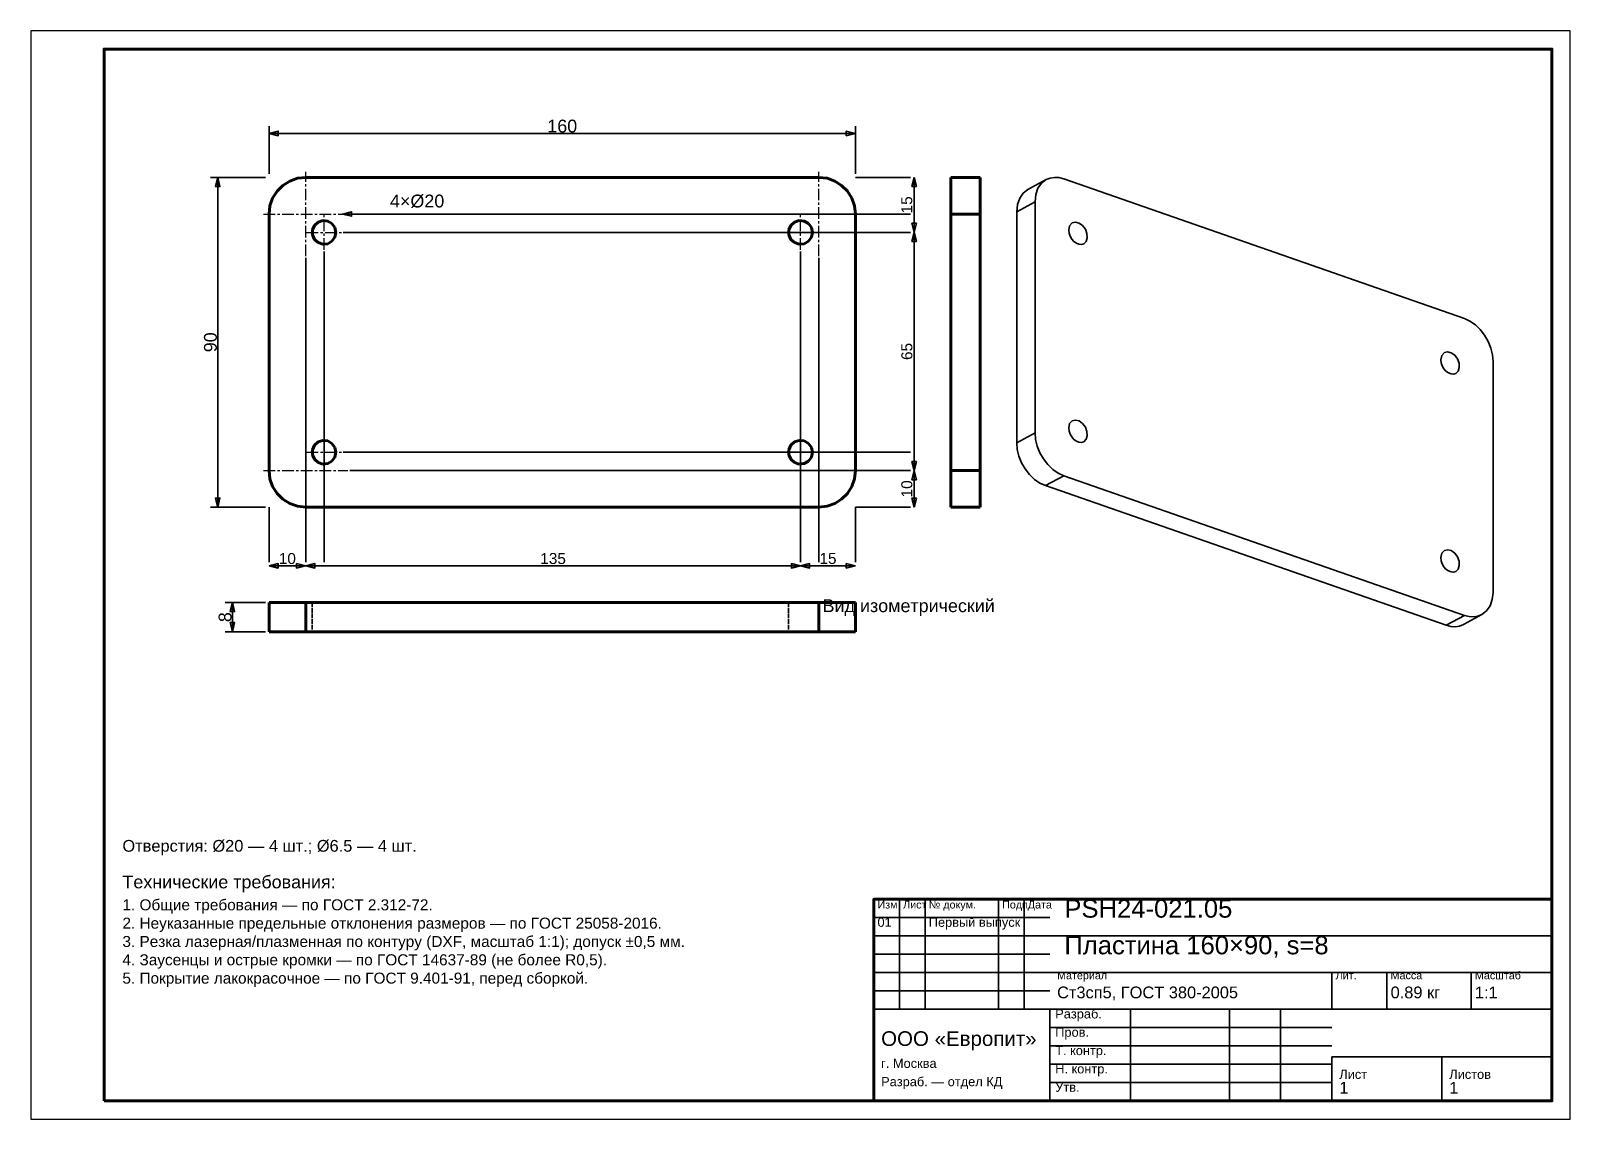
# Model space of a CAD drawing. Header units: millimetres. Extents: x 0 to 420, y 0 to 297.
import ezdxf
from ezdxf.enums import TextEntityAlignment as Align

# ---------------------------------------------------------------- set-up
doc = ezdxf.new("R2010")
doc.units = ezdxf.units.MM
doc.linetypes.add('CENTER', pattern=[5.08, 3.175, -0.635, 0.635, -0.635])
doc.linetypes.add('DASHED', pattern=[1.524, 1.27, -0.254])
doc.styles.add('GOST', font='Arial')

msp = doc.modelspace()

# ---------------------------------------------------------------- linework, layer by layer
at = {"color": 7, "lineweight": 35}
for p, q in [((65, 258), (65, 271)), ((65, 269), (225, 269)), ((225, 258), (225, 271)), ((64, 257), (49, 257)), ((51, 167), (51, 257)), ((225, 257), (240, 257)), ((240, 257), (239, 257)), ((241, 242), (241, 257)), ((85, 247), (97, 247)), ((87, 247), (240, 247)), ((97, 247), (102, 247)), ((227, 247), (240, 247)), ((85.25, 242), (240, 242)), ((215.25, 242), (240, 242)), ((240, 242), (239, 242)), ((240, 242), (239, 242)), ((241, 177), (241, 242)), ((80, 236.75), (80, 152)), ((210, 236.75), (210, 152)), ((75, 235), (75, 152)), ((215, 235), (215, 152)), ((85.25, 182), (240, 182)), ((215.25, 182), (240, 182)), ((80, 176.75), (80, 152)), ((87, 177), (240, 177)), ((210, 176.75), (210, 152)), ((227, 177), (240, 177)), ((240, 177), (239, 177)), ((240, 177), (239, 177)), ((241, 167), (241, 177)), ((64, 167), (49, 167)), ((65, 167), (65, 152)), ((75, 165), (75, 152)), ((215, 165), (215, 152)), ((225, 167), (225, 152)), ((225, 167), (240, 167)), ((240, 167), (239, 167)), ((65, 152), (65, 153)), ((75, 152), (75, 153)), ((75, 152), (75, 153)), ((210, 152), (210, 153)), ((210, 152), (210, 153)), ((225, 152), (225, 153)), ((65, 151), (75, 151)), ((75, 151), (210, 151)), ((210, 151), (225, 151)), ((64, 141), (53, 141)), ((55, 133), (55, 141)), ((64, 133), (53, 133)), ((237, 30), (237, 60)), ((244, 30), (244, 60)), ((264, 30), (264, 60)), ((271, 30), (271, 60)), ((230, 55), (278, 55)), ((230, 50), (278, 50)), ((278, 50), (415, 50)), ((230, 45), (278, 45)), ((230, 40), (278, 40)), ((278, 40), (415, 40)), ((355, 30), (355, 40)), ((370, 30), (370, 40)), ((393, 30), (393, 40)), ((230, 35), (278, 35)), ((230, 30), (278, 30)), ((278, 30), (415, 30)), ((300, 5), (300, 30)), ((327, 5), (327, 30)), ((341, 5), (341, 30)), ((278, 25), (355, 25)), ((278, 20), (355, 20)), ((355, 17), (415, 17)), ((278, 15), (355, 15)), ((278, 10), (355, 10))]:
    msp.add_line(p, q, dxfattribs=at)
at = {"color": 1, "lineweight": 70}
for p, q in [((72.77, 256.75), (70.66, 256.01)), ((75, 257), (72.77, 256.75)), ((215, 257), (75, 257)), ((217.23, 256.75), (215, 257)), ((219.34, 256.01), (217.23, 256.75)), ((251, 256.94), (251, 257)), ((251, 257), (259, 257)), ((251, 256.75), (251, 256.94)), ((251, 256.44), (251, 256.75)), ((251, 256.01), (251, 256.44)), ((259, 257), (259, 256.94)), ((259, 256.94), (259, 256.75)), ((259, 256.75), (259, 256.44)), ((259, 256.44), (259, 256.01)), ((67.18, 253.23), (65.99, 251.34)), ((68.77, 254.82), (67.18, 253.23)), ((70.66, 256.01), (68.77, 254.82)), ((221.23, 254.82), (219.34, 256.01)), ((222.82, 253.23), (221.23, 254.82)), ((224.01, 251.34), (222.82, 253.23)), ((251, 255.47), (251, 256.01)), ((251, 254.82), (251, 255.47)), ((251, 254.07), (251, 254.82)), ((251, 253.23), (251, 254.07)), ((251, 252.32), (251, 253.23)), ((251, 251.34), (251, 252.32)), ((259, 256.01), (259, 255.47)), ((259, 255.47), (259, 254.82)), ((259, 254.82), (259, 254.07)), ((259, 254.07), (259, 253.23)), ((259, 253.23), (259, 252.32)), ((259, 252.32), (259, 251.34)), ((65.25, 249.23), (65, 247)), ((65.99, 251.34), (65.25, 249.23)), ((224.75, 249.23), (224.01, 251.34)), ((225, 247), (224.75, 249.23)), ((251, 250.3), (251, 251.34)), ((251, 249.23), (251, 250.3)), ((251, 248.12), (251, 249.23)), ((251, 247), (251, 248.12)), ((259, 251.34), (259, 250.3)), ((259, 250.3), (259, 249.23)), ((259, 249.23), (259, 248.12)), ((259, 248.12), (259, 247)), ((65, 247), (65, 177)), ((77.37, 243.91), (76.82, 242.68)), ((78.38, 244.81), (77.37, 243.91)), ((79.66, 245.23), (78.38, 244.81)), ((81, 245.09), (79.66, 245.23)), ((82.17, 244.42), (81, 245.09)), ((82.97, 243.32), (82.17, 244.42)), ((207.37, 243.91), (206.82, 242.68)), ((208.38, 244.81), (207.37, 243.91)), ((209.66, 245.23), (208.38, 244.81)), ((211, 245.09), (209.66, 245.23)), ((212.17, 244.42), (211, 245.09)), ((212.97, 243.32), (212.17, 244.42)), ((225, 177), (225, 247)), ((251, 177), (251, 247)), ((259, 247), (251, 247)), ((259, 247), (259, 177)), ((76.82, 242.68), (76.82, 241.32)), ((76.82, 241.32), (77.37, 240.09)), ((77.37, 240.09), (78.38, 239.19)), ((81, 238.91), (82.17, 239.58)), ((82.17, 239.58), (82.97, 240.68)), ((83.25, 242), (82.97, 243.32)), ((82.97, 240.68), (83.25, 242)), ((206.82, 242.68), (206.82, 241.32)), ((206.82, 241.32), (207.37, 240.09)), ((207.37, 240.09), (208.38, 239.19)), ((211, 238.91), (212.17, 239.58)), ((212.17, 239.58), (212.97, 240.68)), ((213.25, 242), (212.97, 243.32)), ((212.97, 240.68), (213.25, 242)), ((78.38, 239.19), (79.66, 238.77)), ((79.66, 238.77), (81, 238.91)), ((208.38, 239.19), (209.66, 238.77)), ((209.66, 238.77), (211, 238.91)), ((78.38, 184.81), (77.37, 183.91)), ((79.66, 185.23), (78.38, 184.81)), ((81, 185.09), (79.66, 185.23)), ((82.17, 184.42), (81, 185.09)), ((208.38, 184.81), (207.37, 183.91)), ((209.66, 185.23), (208.38, 184.81)), ((211, 185.09), (209.66, 185.23)), ((212.17, 184.42), (211, 185.09)), ((77.37, 183.91), (76.82, 182.68)), ((76.82, 182.68), (76.82, 181.32)), ((76.82, 181.32), (77.37, 180.09)), ((82.97, 183.32), (82.17, 184.42)), ((82.17, 179.58), (82.97, 180.68)), ((83.25, 182), (82.97, 183.32)), ((82.97, 180.68), (83.25, 182)), ((207.37, 183.91), (206.82, 182.68)), ((206.82, 182.68), (206.82, 181.32)), ((206.82, 181.32), (207.37, 180.09)), ((212.97, 183.32), (212.17, 184.42)), ((212.17, 179.58), (212.97, 180.68)), ((213.25, 182), (212.97, 183.32)), ((212.97, 180.68), (213.25, 182)), ((65, 177), (65.25, 174.77)), ((77.37, 180.09), (78.38, 179.19)), ((78.38, 179.19), (79.66, 178.77)), ((79.66, 178.77), (81, 178.91)), ((81, 178.91), (82.17, 179.58)), ((207.37, 180.09), (208.38, 179.19)), ((208.38, 179.19), (209.66, 178.77)), ((209.66, 178.77), (211, 178.91)), ((211, 178.91), (212.17, 179.58)), ((224.75, 174.77), (225, 177)), ((251, 175.88), (251, 177)), ((251, 177), (259, 177)), ((259, 177), (259, 175.88)), ((65.25, 174.77), (65.99, 172.66)), ((65.99, 172.66), (67.18, 170.77)), ((222.82, 170.77), (224.01, 172.66)), ((224.01, 172.66), (224.75, 174.77)), ((251, 174.77), (251, 175.88)), ((251, 173.7), (251, 174.77)), ((251, 172.66), (251, 173.7)), ((251, 171.68), (251, 172.66)), ((259, 175.88), (259, 174.77)), ((259, 174.77), (259, 173.7)), ((259, 173.7), (259, 172.66)), ((259, 172.66), (259, 171.68)), ((67.18, 170.77), (68.77, 169.18)), ((68.77, 169.18), (70.66, 167.99)), ((219.34, 167.99), (221.23, 169.18)), ((221.23, 169.18), (222.82, 170.77)), ((251, 170.77), (251, 171.68)), ((251, 169.93), (251, 170.77)), ((251, 169.18), (251, 169.93)), ((251, 168.53), (251, 169.18)), ((251, 167.99), (251, 168.53)), ((259, 171.68), (259, 170.77)), ((259, 170.77), (259, 169.93)), ((259, 169.93), (259, 169.18)), ((259, 169.18), (259, 168.53)), ((259, 168.53), (259, 167.99)), ((70.66, 167.99), (72.77, 167.25)), ((72.77, 167.25), (75, 167)), ((75, 167), (215, 167)), ((215, 167), (217.23, 167.25)), ((217.23, 167.25), (219.34, 167.99)), ((251, 167.56), (251, 167.99)), ((251, 167.25), (251, 167.56)), ((251, 167.06), (251, 167.25)), ((251, 167), (251, 167.06)), ((259, 167), (251, 167)), ((259, 167.99), (259, 167.56)), ((259, 167.56), (259, 167.25)), ((259, 167.25), (259, 167.06)), ((259, 167.06), (259, 167)), ((65, 141), (65.06, 141)), ((65, 133), (65, 141)), ((65.06, 141), (65.25, 141)), ((65.25, 141), (65.56, 141)), ((65.56, 141), (65.99, 141)), ((65.99, 141), (66.53, 141)), ((66.53, 141), (67.18, 141)), ((67.18, 141), (67.93, 141)), ((67.93, 141), (68.77, 141)), ((68.77, 141), (69.68, 141)), ((69.68, 141), (70.66, 141)), ((70.66, 141), (71.7, 141)), ((71.7, 141), (72.77, 141)), ((72.77, 141), (73.88, 141)), ((73.88, 141), (75, 141)), ((75, 141), (215, 141)), ((75, 141), (75, 133)), ((215, 141), (216.12, 141)), ((215, 133), (215, 141)), ((216.12, 141), (217.23, 141)), ((217.23, 141), (218.3, 141)), ((218.3, 141), (219.34, 141)), ((219.34, 141), (220.32, 141)), ((220.32, 141), (221.23, 141)), ((221.23, 141), (222.07, 141)), ((222.07, 141), (222.82, 141)), ((222.82, 141), (223.47, 141)), ((223.47, 141), (224.01, 141)), ((224.01, 141), (224.44, 141)), ((224.44, 141), (224.75, 141)), ((224.75, 141), (224.94, 141)), ((224.94, 141), (225, 141)), ((225, 141), (225, 133)), ((65.06, 133), (65, 133)), ((65.25, 133), (65.06, 133)), ((65.56, 133), (65.25, 133)), ((65.99, 133), (65.56, 133)), ((66.53, 133), (65.99, 133)), ((67.18, 133), (66.53, 133)), ((67.93, 133), (67.18, 133)), ((68.77, 133), (67.93, 133)), ((69.68, 133), (68.77, 133)), ((70.66, 133), (69.68, 133)), ((71.7, 133), (70.66, 133)), ((72.77, 133), (71.7, 133)), ((73.88, 133), (72.77, 133)), ((75, 133), (73.88, 133)), ((215, 133), (75, 133)), ((216.12, 133), (215, 133)), ((217.23, 133), (216.12, 133)), ((218.3, 133), (217.23, 133)), ((219.34, 133), (218.3, 133)), ((220.32, 133), (219.34, 133)), ((221.23, 133), (220.32, 133)), ((222.07, 133), (221.23, 133)), ((222.82, 133), (222.07, 133)), ((223.47, 133), (222.82, 133)), ((224.01, 133), (223.47, 133)), ((224.44, 133), (224.01, 133)), ((224.75, 133), (224.44, 133)), ((224.94, 133), (224.75, 133)), ((225, 133), (224.94, 133))]:
    msp.add_line(p, q, dxfattribs=at)
at = {"color": 5, "linetype": 'DASHED', "lineweight": 35}
for p, q in [((70.66, 256.01), (72.77, 256.75)), ((72.77, 256.75), (75, 257)), ((75, 257), (215, 257)), ((215, 257), (217.23, 256.75)), ((217.23, 256.75), (219.34, 256.01)), ((259, 257), (251, 257)), ((251, 257), (251, 256.94)), ((251, 256.94), (251, 256.75)), ((251, 256.75), (251, 256.44)), ((251, 256.44), (251, 256.01)), ((259, 256.94), (259, 257)), ((259, 256.75), (259, 256.94)), ((259, 256.44), (259, 256.75)), ((259, 256.01), (259, 256.44)), ((65.99, 251.34), (67.18, 253.23)), ((67.18, 253.23), (68.77, 254.82)), ((68.77, 254.82), (70.66, 256.01)), ((219.34, 256.01), (221.23, 254.82)), ((221.23, 254.82), (222.82, 253.23)), ((222.82, 253.23), (224.01, 251.34)), ((251, 256.01), (251, 255.47)), ((251, 255.47), (251, 254.82)), ((251, 254.82), (251, 254.07)), ((251, 254.07), (251, 253.23)), ((251, 253.23), (251, 252.32)), ((251, 252.32), (251, 251.34)), ((259, 255.47), (259, 256.01)), ((259, 254.82), (259, 255.47)), ((259, 254.07), (259, 254.82)), ((259, 253.23), (259, 254.07)), ((259, 252.32), (259, 253.23)), ((259, 251.34), (259, 252.32)), ((65, 247), (65.25, 249.23)), ((65.25, 249.23), (65.99, 251.34)), ((224.01, 251.34), (224.75, 249.23)), ((224.75, 249.23), (225, 247)), ((251, 251.34), (251, 250.3)), ((251, 250.3), (251, 249.23)), ((251, 249.23), (251, 248.12)), ((251, 248.12), (251, 247)), ((259, 250.3), (259, 251.34)), ((259, 249.23), (259, 250.3)), ((259, 248.12), (259, 249.23)), ((259, 247), (259, 248.12)), ((65, 177), (65, 247)), ((76.82, 242.68), (77.37, 243.91)), ((77.37, 243.91), (78.38, 244.81)), ((78.38, 244.81), (79.66, 245.23)), ((79.66, 245.23), (81, 245.09)), ((81, 245.09), (82.17, 244.42)), ((82.17, 244.42), (82.97, 243.32)), ((206.82, 242.68), (207.37, 243.91)), ((207.37, 243.91), (208.38, 244.81)), ((208.38, 244.81), (209.66, 245.23)), ((209.66, 245.23), (211, 245.09)), ((211, 245.09), (212.17, 244.42)), ((212.17, 244.42), (212.97, 243.32)), ((225, 247), (225, 177)), ((251, 247), (251, 177)), ((251, 245.17), (251, 245.25)), ((251, 245.25), (251, 245.23)), ((251, 245.17), (251, 245.25)), ((251, 245.25), (251, 245.23)), ((251, 245.23), (251, 245.17)), ((251, 245.23), (251, 245.17)), ((251, 244.93), (251, 245.17)), ((251, 245.17), (251, 245.07)), ((251, 244.93), (251, 245.17)), ((251, 245.17), (251, 245.07)), ((251, 245.07), (251, 244.93)), ((251, 245.07), (251, 244.93)), ((251, 244.54), (251, 244.93)), ((251, 244.93), (251, 244.75)), ((251, 244.54), (251, 244.93)), ((251, 244.93), (251, 244.75)), ((251, 244.75), (251, 244.54)), ((251, 244.75), (251, 244.54)), ((251, 244.03), (251, 244.54)), ((251, 244.54), (251, 244.3)), ((251, 244.03), (251, 244.54)), ((251, 244.54), (251, 244.3)), ((251, 244.3), (251, 244.03)), ((251, 244.3), (251, 244.03)), ((251, 243.41), (251, 244.03)), ((251, 244.03), (251, 243.73)), ((251, 243.41), (251, 244.03)), ((251, 244.03), (251, 243.73)), ((251, 243.73), (251, 243.41)), ((251, 243.73), (251, 243.41)), ((259, 177), (259, 247)), ((259, 245.23), (259, 245.25)), ((259, 245.25), (259, 245.17)), ((259, 245.23), (259, 245.25)), ((259, 245.25), (259, 245.17)), ((259, 245.17), (259, 245.23)), ((259, 245.17), (259, 245.23)), ((259, 245.07), (259, 245.17)), ((259, 245.17), (259, 244.93)), ((259, 245.07), (259, 245.17)), ((259, 245.17), (259, 244.93)), ((259, 244.93), (259, 245.07)), ((259, 244.93), (259, 245.07)), ((259, 244.75), (259, 244.93)), ((259, 244.93), (259, 244.54)), ((259, 244.75), (259, 244.93)), ((259, 244.93), (259, 244.54)), ((259, 244.54), (259, 244.75)), ((259, 244.54), (259, 244.75)), ((259, 244.3), (259, 244.54)), ((259, 244.54), (259, 244.03)), ((259, 244.3), (259, 244.54)), ((259, 244.54), (259, 244.03)), ((259, 244.03), (259, 244.3)), ((259, 244.03), (259, 244.3)), ((259, 243.73), (259, 244.03)), ((259, 244.03), (259, 243.41)), ((259, 243.73), (259, 244.03)), ((259, 244.03), (259, 243.41)), ((259, 243.41), (259, 243.73)), ((259, 243.41), (259, 243.73)), ((76.82, 241.32), (76.82, 242.68)), ((77.37, 240.09), (76.82, 241.32)), ((78.38, 239.19), (77.37, 240.09)), ((82.17, 239.58), (81, 238.91)), ((82.97, 240.68), (82.17, 239.58)), ((82.97, 243.32), (83.25, 242)), ((83.25, 242), (82.97, 240.68)), ((206.82, 241.32), (206.82, 242.68)), ((207.37, 240.09), (206.82, 241.32)), ((208.38, 239.19), (207.37, 240.09)), ((212.17, 239.58), (211, 238.91)), ((212.97, 240.68), (212.17, 239.58)), ((212.97, 243.32), (213.25, 242)), ((213.25, 242), (212.97, 240.68)), ((251, 242.72), (251, 243.41)), ((251, 243.41), (251, 243.07)), ((251, 242.72), (251, 243.41)), ((251, 243.41), (251, 243.07)), ((251, 243.07), (251, 242.72)), ((251, 243.07), (251, 242.72)), ((251, 242), (251, 242.72)), ((251, 242.72), (251, 242.36)), ((251, 242), (251, 242.72)), ((251, 242.72), (251, 242.36)), ((251, 242.36), (251, 242)), ((251, 242.36), (251, 242)), ((251, 242), (251, 241.64)), ((251, 241.28), (251, 242)), ((251, 242), (251, 241.64)), ((251, 241.28), (251, 242)), ((251, 241.64), (251, 241.28)), ((251, 241.64), (251, 241.28)), ((251, 241.28), (251, 240.93)), ((251, 240.59), (251, 241.28)), ((251, 241.28), (251, 240.93)), ((251, 240.59), (251, 241.28)), ((251, 240.93), (251, 240.59)), ((251, 240.93), (251, 240.59)), ((251, 240.59), (251, 240.27)), ((251, 239.97), (251, 240.59)), ((251, 240.59), (251, 240.27)), ((251, 239.97), (251, 240.59)), ((251, 240.27), (251, 239.97)), ((251, 240.27), (251, 239.97)), ((251, 239.97), (251, 239.7)), ((251, 239.46), (251, 239.97)), ((251, 239.97), (251, 239.7)), ((251, 239.46), (251, 239.97)), ((251, 239.7), (251, 239.46)), ((251, 239.7), (251, 239.46)), ((251, 239.46), (251, 239.25)), ((251, 239.07), (251, 239.46)), ((251, 239.46), (251, 239.25)), ((251, 239.07), (251, 239.46)), ((259, 243.07), (259, 243.41)), ((259, 243.41), (259, 242.72)), ((259, 243.07), (259, 243.41)), ((259, 243.41), (259, 242.72)), ((259, 242.72), (259, 243.07)), ((259, 242.72), (259, 243.07)), ((259, 242.36), (259, 242.72)), ((259, 242.72), (259, 242)), ((259, 242.36), (259, 242.72)), ((259, 242.72), (259, 242)), ((259, 242), (259, 242.36)), ((259, 242), (259, 242.36)), ((259, 242), (259, 241.28)), ((259, 241.64), (259, 242)), ((259, 242), (259, 241.28)), ((259, 241.64), (259, 242)), ((259, 241.28), (259, 241.64)), ((259, 241.28), (259, 241.64)), ((259, 241.28), (259, 240.59)), ((259, 240.93), (259, 241.28)), ((259, 241.28), (259, 240.59)), ((259, 240.93), (259, 241.28)), ((259, 240.59), (259, 240.93)), ((259, 240.59), (259, 240.93)), ((259, 240.59), (259, 239.97)), ((259, 240.27), (259, 240.59)), ((259, 240.59), (259, 239.97)), ((259, 240.27), (259, 240.59)), ((259, 239.97), (259, 240.27)), ((259, 239.97), (259, 240.27)), ((259, 239.97), (259, 239.46)), ((259, 239.7), (259, 239.97)), ((259, 239.97), (259, 239.46)), ((259, 239.7), (259, 239.97)), ((259, 239.46), (259, 239.7)), ((259, 239.46), (259, 239.7)), ((259, 239.46), (259, 239.07)), ((259, 239.25), (259, 239.46)), ((259, 239.46), (259, 239.07)), ((259, 239.25), (259, 239.46)), ((79.66, 238.77), (78.38, 239.19)), ((81, 238.91), (79.66, 238.77)), ((209.66, 238.77), (208.38, 239.19)), ((211, 238.91), (209.66, 238.77)), ((251, 239.25), (251, 239.07)), ((251, 239.25), (251, 239.07)), ((251, 239.07), (251, 238.93)), ((251, 238.83), (251, 239.07)), ((251, 239.07), (251, 238.93)), ((251, 238.83), (251, 239.07)), ((251, 238.93), (251, 238.83)), ((251, 238.93), (251, 238.83)), ((251, 238.83), (251, 238.77)), ((251, 238.75), (251, 238.83)), ((251, 238.83), (251, 238.77)), ((251, 238.75), (251, 238.83)), ((251, 238.77), (251, 238.75)), ((251, 238.77), (251, 238.75)), ((259, 239.07), (259, 239.25)), ((259, 239.07), (259, 239.25)), ((259, 239.07), (259, 238.83)), ((259, 238.93), (259, 239.07)), ((259, 239.07), (259, 238.83)), ((259, 238.93), (259, 239.07)), ((259, 238.83), (259, 238.93)), ((259, 238.83), (259, 238.93)), ((259, 238.83), (259, 238.75)), ((259, 238.77), (259, 238.83)), ((259, 238.83), (259, 238.75)), ((259, 238.77), (259, 238.83)), ((259, 238.75), (259, 238.77)), ((259, 238.75), (259, 238.77)), ((77.37, 183.91), (78.38, 184.81)), ((78.38, 184.81), (79.66, 185.23)), ((79.66, 185.23), (81, 185.09)), ((81, 185.09), (82.17, 184.42)), ((207.37, 183.91), (208.38, 184.81)), ((208.38, 184.81), (209.66, 185.23)), ((209.66, 185.23), (211, 185.09)), ((211, 185.09), (212.17, 184.42)), ((251, 185.17), (251, 185.25)), ((251, 185.25), (251, 185.23)), ((251, 185.17), (251, 185.25)), ((251, 185.25), (251, 185.23)), ((251, 185.23), (251, 185.17)), ((251, 185.23), (251, 185.17)), ((251, 184.93), (251, 185.17)), ((251, 185.17), (251, 185.07)), ((251, 184.93), (251, 185.17)), ((251, 185.17), (251, 185.07)), ((251, 185.07), (251, 184.93)), ((251, 185.07), (251, 184.93)), ((251, 184.54), (251, 184.93)), ((251, 184.93), (251, 184.75)), ((251, 184.54), (251, 184.93)), ((251, 184.93), (251, 184.75)), ((259, 185.23), (259, 185.25)), ((259, 185.25), (259, 185.17)), ((259, 185.23), (259, 185.25)), ((259, 185.25), (259, 185.17)), ((259, 185.17), (259, 185.23)), ((259, 185.17), (259, 185.23)), ((259, 185.07), (259, 185.17)), ((259, 185.17), (259, 184.93)), ((259, 185.07), (259, 185.17)), ((259, 185.17), (259, 184.93)), ((259, 184.93), (259, 185.07)), ((259, 184.93), (259, 185.07)), ((259, 184.75), (259, 184.93)), ((259, 184.93), (259, 184.54)), ((259, 184.75), (259, 184.93)), ((259, 184.93), (259, 184.54)), ((76.82, 182.68), (77.37, 183.91)), ((76.82, 181.32), (76.82, 182.68)), ((77.37, 180.09), (76.82, 181.32)), ((82.17, 184.42), (82.97, 183.32)), ((82.97, 180.68), (82.17, 179.58)), ((82.97, 183.32), (83.25, 182)), ((83.25, 182), (82.97, 180.68)), ((206.82, 182.68), (207.37, 183.91)), ((206.82, 181.32), (206.82, 182.68)), ((207.37, 180.09), (206.82, 181.32)), ((212.17, 184.42), (212.97, 183.32)), ((212.97, 180.68), (212.17, 179.58)), ((212.97, 183.32), (213.25, 182)), ((213.25, 182), (212.97, 180.68)), ((251, 184.75), (251, 184.54)), ((251, 184.75), (251, 184.54)), ((251, 184.03), (251, 184.54)), ((251, 184.54), (251, 184.3)), ((251, 184.03), (251, 184.54)), ((251, 184.54), (251, 184.3)), ((251, 184.3), (251, 184.03)), ((251, 184.3), (251, 184.03)), ((251, 183.41), (251, 184.03)), ((251, 184.03), (251, 183.73)), ((251, 183.41), (251, 184.03)), ((251, 184.03), (251, 183.73)), ((251, 183.73), (251, 183.41)), ((251, 183.73), (251, 183.41)), ((251, 182.72), (251, 183.41)), ((251, 183.41), (251, 183.07)), ((251, 182.72), (251, 183.41)), ((251, 183.41), (251, 183.07)), ((251, 183.07), (251, 182.72)), ((251, 183.07), (251, 182.72)), ((251, 182), (251, 182.72)), ((251, 182.72), (251, 182.36)), ((251, 182), (251, 182.72)), ((251, 182.72), (251, 182.36)), ((251, 182.36), (251, 182)), ((251, 182.36), (251, 182)), ((251, 182), (251, 181.64)), ((251, 181.28), (251, 182)), ((251, 182), (251, 181.64)), ((251, 181.28), (251, 182)), ((251, 181.64), (251, 181.28)), ((251, 181.64), (251, 181.28)), ((251, 181.28), (251, 180.93)), ((251, 180.59), (251, 181.28)), ((251, 181.28), (251, 180.93)), ((251, 180.59), (251, 181.28)), ((251, 180.93), (251, 180.59)), ((251, 180.93), (251, 180.59)), ((259, 184.54), (259, 184.75)), ((259, 184.54), (259, 184.75)), ((259, 184.3), (259, 184.54)), ((259, 184.54), (259, 184.03)), ((259, 184.3), (259, 184.54)), ((259, 184.54), (259, 184.03)), ((259, 184.03), (259, 184.3)), ((259, 184.03), (259, 184.3)), ((259, 183.73), (259, 184.03)), ((259, 184.03), (259, 183.41)), ((259, 183.73), (259, 184.03)), ((259, 184.03), (259, 183.41)), ((259, 183.41), (259, 183.73)), ((259, 183.41), (259, 183.73)), ((259, 183.07), (259, 183.41)), ((259, 183.41), (259, 182.72)), ((259, 183.07), (259, 183.41)), ((259, 183.41), (259, 182.72)), ((259, 182.72), (259, 183.07)), ((259, 182.72), (259, 183.07)), ((259, 182.36), (259, 182.72)), ((259, 182.72), (259, 182)), ((259, 182.36), (259, 182.72)), ((259, 182.72), (259, 182)), ((259, 182), (259, 182.36)), ((259, 182), (259, 182.36)), ((259, 182), (259, 181.28)), ((259, 181.64), (259, 182)), ((259, 182), (259, 181.28)), ((259, 181.64), (259, 182)), ((259, 181.28), (259, 181.64)), ((259, 181.28), (259, 181.64)), ((259, 181.28), (259, 180.59)), ((259, 180.93), (259, 181.28)), ((259, 181.28), (259, 180.59)), ((259, 180.93), (259, 181.28)), ((259, 180.59), (259, 180.93)), ((259, 180.59), (259, 180.93)), ((65.25, 174.77), (65, 177)), ((78.38, 179.19), (77.37, 180.09)), ((79.66, 178.77), (78.38, 179.19)), ((81, 178.91), (79.66, 178.77)), ((82.17, 179.58), (81, 178.91)), ((208.38, 179.19), (207.37, 180.09)), ((209.66, 178.77), (208.38, 179.19)), ((211, 178.91), (209.66, 178.77)), ((212.17, 179.58), (211, 178.91)), ((225, 177), (224.75, 174.77)), ((251, 180.59), (251, 180.27)), ((251, 179.97), (251, 180.59)), ((251, 180.59), (251, 180.27)), ((251, 179.97), (251, 180.59)), ((251, 180.27), (251, 179.97)), ((251, 180.27), (251, 179.97)), ((251, 179.97), (251, 179.7)), ((251, 179.46), (251, 179.97)), ((251, 179.97), (251, 179.7)), ((251, 179.46), (251, 179.97)), ((251, 179.7), (251, 179.46)), ((251, 179.7), (251, 179.46)), ((251, 179.46), (251, 179.25)), ((251, 179.07), (251, 179.46)), ((251, 179.46), (251, 179.25)), ((251, 179.07), (251, 179.46)), ((251, 179.25), (251, 179.07)), ((251, 179.25), (251, 179.07)), ((251, 179.07), (251, 178.93)), ((251, 178.83), (251, 179.07)), ((251, 179.07), (251, 178.93)), ((251, 178.83), (251, 179.07)), ((251, 178.93), (251, 178.83)), ((251, 178.93), (251, 178.83)), ((251, 178.83), (251, 178.77)), ((251, 178.75), (251, 178.83)), ((251, 178.83), (251, 178.77)), ((251, 178.75), (251, 178.83)), ((251, 178.77), (251, 178.75)), ((251, 178.77), (251, 178.75)), ((251, 177), (251, 175.88)), ((259, 180.59), (259, 179.97)), ((259, 180.27), (259, 180.59)), ((259, 180.59), (259, 179.97)), ((259, 180.27), (259, 180.59)), ((259, 179.97), (259, 180.27)), ((259, 179.97), (259, 180.27)), ((259, 179.97), (259, 179.46)), ((259, 179.7), (259, 179.97)), ((259, 179.97), (259, 179.46)), ((259, 179.7), (259, 179.97)), ((259, 179.46), (259, 179.7)), ((259, 179.46), (259, 179.7)), ((259, 179.46), (259, 179.07)), ((259, 179.25), (259, 179.46)), ((259, 179.46), (259, 179.07)), ((259, 179.25), (259, 179.46)), ((259, 179.07), (259, 179.25)), ((259, 179.07), (259, 179.25)), ((259, 179.07), (259, 178.83)), ((259, 178.93), (259, 179.07)), ((259, 179.07), (259, 178.83)), ((259, 178.93), (259, 179.07)), ((259, 178.83), (259, 178.93)), ((259, 178.83), (259, 178.93)), ((259, 178.83), (259, 178.75)), ((259, 178.77), (259, 178.83)), ((259, 178.83), (259, 178.75)), ((259, 178.77), (259, 178.83)), ((259, 178.75), (259, 178.77)), ((259, 178.75), (259, 178.77)), ((259, 175.88), (259, 177)), ((65.99, 172.66), (65.25, 174.77)), ((67.18, 170.77), (65.99, 172.66)), ((224.01, 172.66), (222.82, 170.77)), ((224.75, 174.77), (224.01, 172.66)), ((251, 175.88), (251, 174.77)), ((251, 174.77), (251, 173.7)), ((251, 173.7), (251, 172.66)), ((251, 172.66), (251, 171.68)), ((259, 174.77), (259, 175.88)), ((259, 173.7), (259, 174.77)), ((259, 172.66), (259, 173.7)), ((259, 171.68), (259, 172.66)), ((68.77, 169.18), (67.18, 170.77)), ((70.66, 167.99), (68.77, 169.18)), ((221.23, 169.18), (219.34, 167.99)), ((222.82, 170.77), (221.23, 169.18)), ((251, 171.68), (251, 170.77)), ((251, 170.77), (251, 169.93)), ((251, 169.93), (251, 169.18)), ((251, 169.18), (251, 168.53)), ((251, 168.53), (251, 167.99)), ((259, 170.77), (259, 171.68)), ((259, 169.93), (259, 170.77)), ((259, 169.18), (259, 169.93)), ((259, 168.53), (259, 169.18)), ((259, 167.99), (259, 168.53)), ((72.77, 167.25), (70.66, 167.99)), ((75, 167), (72.77, 167.25)), ((215, 167), (75, 167)), ((217.23, 167.25), (215, 167)), ((219.34, 167.99), (217.23, 167.25)), ((251, 167.99), (251, 167.56)), ((251, 167.56), (251, 167.25)), ((251, 167.25), (251, 167.06)), ((251, 167.06), (251, 167)), ((251, 167), (259, 167)), ((259, 167.56), (259, 167.99)), ((259, 167.25), (259, 167.56)), ((259, 167.06), (259, 167.25)), ((259, 167), (259, 167.06)), ((65.06, 141), (65, 141)), ((65, 141), (65, 133)), ((65.25, 141), (65.06, 141)), ((65.56, 141), (65.25, 141)), ((65.99, 141), (65.56, 141)), ((66.53, 141), (65.99, 141)), ((67.18, 141), (66.53, 141)), ((67.93, 141), (67.18, 141)), ((68.77, 141), (67.93, 141)), ((69.68, 141), (68.77, 141)), ((70.66, 141), (69.68, 141)), ((71.7, 141), (70.66, 141)), ((72.77, 141), (71.7, 141)), ((73.88, 141), (72.77, 141)), ((75, 141), (73.88, 141)), ((215, 141), (75, 141)), ((76.75, 141), (76.75, 133)), ((76.75, 141), (76.83, 141)), ((76.83, 141), (76.75, 141)), ((76.75, 141), (76.75, 133)), ((76.75, 141), (76.83, 141)), ((76.83, 141), (76.75, 141)), ((76.83, 141), (77.07, 141)), ((77.07, 141), (76.83, 141)), ((76.83, 141), (77.07, 141)), ((77.07, 141), (76.83, 141)), ((77.07, 141), (77.46, 141)), ((77.46, 141), (77.07, 141)), ((77.07, 141), (77.46, 141)), ((77.46, 141), (77.07, 141)), ((77.46, 141), (77.97, 141)), ((77.97, 141), (77.46, 141)), ((77.46, 141), (77.97, 141)), ((77.97, 141), (77.46, 141)), ((77.97, 141), (78.59, 141)), ((78.59, 141), (77.97, 141)), ((77.97, 141), (78.59, 141)), ((78.59, 141), (77.97, 141)), ((78.59, 141), (79.28, 141)), ((79.28, 141), (78.59, 141)), ((78.59, 141), (79.28, 141)), ((79.28, 141), (78.59, 141)), ((79.28, 141), (80, 141)), ((80, 141), (79.28, 141)), ((79.28, 141), (80, 141)), ((80, 141), (79.28, 141)), ((80, 141), (80.72, 141)), ((80.72, 141), (80, 141)), ((80, 141), (80.72, 141)), ((80.72, 141), (80, 141)), ((80.72, 141), (81.41, 141)), ((81.41, 141), (80.72, 141)), ((80.72, 141), (81.41, 141)), ((81.41, 141), (80.72, 141)), ((81.41, 141), (82.03, 141)), ((82.03, 141), (81.41, 141)), ((81.41, 141), (82.03, 141)), ((82.03, 141), (81.41, 141)), ((82.03, 141), (82.54, 141)), ((82.54, 141), (82.03, 141)), ((82.03, 141), (82.54, 141)), ((82.54, 141), (82.03, 141)), ((82.54, 141), (82.93, 141)), ((82.93, 141), (82.54, 141)), ((82.54, 141), (82.93, 141)), ((82.93, 141), (82.54, 141)), ((82.93, 141), (83.17, 141)), ((83.17, 141), (82.93, 141)), ((82.93, 141), (83.17, 141)), ((83.17, 141), (82.93, 141)), ((83.17, 141), (83.25, 141)), ((83.25, 141), (83.17, 141)), ((83.17, 141), (83.25, 141)), ((83.25, 141), (83.17, 141)), ((206.75, 141), (206.75, 133)), ((206.75, 141), (206.83, 141)), ((206.83, 141), (206.75, 141)), ((206.75, 141), (206.75, 133)), ((206.75, 141), (206.83, 141)), ((206.83, 141), (206.75, 141)), ((206.83, 141), (207.07, 141)), ((207.07, 141), (206.83, 141)), ((206.83, 141), (207.07, 141)), ((207.07, 141), (206.83, 141)), ((207.07, 141), (207.46, 141)), ((207.46, 141), (207.07, 141)), ((207.07, 141), (207.46, 141)), ((207.46, 141), (207.07, 141)), ((207.46, 141), (207.97, 141)), ((207.97, 141), (207.46, 141)), ((207.46, 141), (207.97, 141)), ((207.97, 141), (207.46, 141)), ((207.97, 141), (208.59, 141)), ((208.59, 141), (207.97, 141)), ((207.97, 141), (208.59, 141)), ((208.59, 141), (207.97, 141)), ((208.59, 141), (209.28, 141)), ((209.28, 141), (208.59, 141)), ((208.59, 141), (209.28, 141)), ((209.28, 141), (208.59, 141)), ((209.28, 141), (210, 141)), ((210, 141), (209.28, 141)), ((209.28, 141), (210, 141)), ((210, 141), (209.28, 141)), ((210, 141), (210.72, 141)), ((210.72, 141), (210, 141)), ((210, 141), (210.72, 141)), ((210.72, 141), (210, 141)), ((210.72, 141), (211.41, 141)), ((211.41, 141), (210.72, 141)), ((210.72, 141), (211.41, 141)), ((211.41, 141), (210.72, 141)), ((211.41, 141), (212.03, 141)), ((212.03, 141), (211.41, 141)), ((211.41, 141), (212.03, 141)), ((212.03, 141), (211.41, 141)), ((212.03, 141), (212.54, 141)), ((212.54, 141), (212.03, 141)), ((212.03, 141), (212.54, 141)), ((212.54, 141), (212.03, 141)), ((212.54, 141), (212.93, 141)), ((212.93, 141), (212.54, 141)), ((212.54, 141), (212.93, 141)), ((212.93, 141), (212.54, 141)), ((212.93, 141), (213.17, 141)), ((213.17, 141), (212.93, 141)), ((212.93, 141), (213.17, 141)), ((213.17, 141), (212.93, 141)), ((213.17, 141), (213.25, 141)), ((213.25, 141), (213.17, 141)), ((213.17, 141), (213.25, 141)), ((213.25, 141), (213.17, 141)), ((216.12, 141), (215, 141)), ((217.23, 141), (216.12, 141)), ((218.3, 141), (217.23, 141)), ((219.34, 141), (218.3, 141)), ((220.32, 141), (219.34, 141)), ((221.23, 141), (220.32, 141)), ((222.07, 141), (221.23, 141)), ((222.82, 141), (222.07, 141)), ((223.47, 141), (222.82, 141)), ((224.01, 141), (223.47, 141)), ((224.44, 141), (224.01, 141)), ((224.75, 141), (224.44, 141)), ((224.94, 141), (224.75, 141)), ((225, 141), (224.94, 141)), ((225, 133), (225, 141)), ((65, 133), (65.06, 133)), ((65.06, 133), (65.25, 133)), ((65.25, 133), (65.56, 133)), ((65.56, 133), (65.99, 133)), ((65.99, 133), (66.53, 133)), ((66.53, 133), (67.18, 133)), ((67.18, 133), (67.93, 133)), ((67.93, 133), (68.77, 133)), ((68.77, 133), (69.68, 133)), ((69.68, 133), (70.66, 133)), ((70.66, 133), (71.7, 133)), ((71.7, 133), (72.77, 133)), ((72.77, 133), (73.88, 133)), ((73.88, 133), (75, 133)), ((75, 133), (215, 133)), ((76.75, 133), (76.83, 133)), ((76.83, 133), (76.75, 133)), ((76.75, 133), (76.83, 133)), ((76.83, 133), (76.75, 133)), ((76.83, 133), (77.07, 133)), ((77.07, 133), (76.83, 133)), ((76.83, 133), (77.07, 133)), ((77.07, 133), (76.83, 133)), ((77.07, 133), (77.46, 133)), ((77.46, 133), (77.07, 133)), ((77.07, 133), (77.46, 133)), ((77.46, 133), (77.07, 133)), ((77.46, 133), (77.97, 133)), ((77.97, 133), (77.46, 133)), ((77.46, 133), (77.97, 133)), ((77.97, 133), (77.46, 133)), ((77.97, 133), (78.59, 133)), ((78.59, 133), (77.97, 133)), ((77.97, 133), (78.59, 133)), ((78.59, 133), (77.97, 133)), ((78.59, 133), (79.28, 133)), ((79.28, 133), (78.59, 133)), ((78.59, 133), (79.28, 133)), ((79.28, 133), (78.59, 133)), ((79.28, 133), (80, 133)), ((80, 133), (79.28, 133)), ((79.28, 133), (80, 133)), ((80, 133), (79.28, 133)), ((80, 133), (80.72, 133)), ((80.72, 133), (80, 133)), ((80, 133), (80.72, 133)), ((80.72, 133), (80, 133)), ((80.72, 133), (81.41, 133)), ((81.41, 133), (80.72, 133)), ((80.72, 133), (81.41, 133)), ((81.41, 133), (80.72, 133)), ((81.41, 133), (82.03, 133)), ((82.03, 133), (81.41, 133)), ((81.41, 133), (82.03, 133)), ((82.03, 133), (81.41, 133)), ((82.03, 133), (82.54, 133)), ((82.54, 133), (82.03, 133)), ((82.03, 133), (82.54, 133)), ((82.54, 133), (82.03, 133)), ((82.54, 133), (82.93, 133)), ((82.93, 133), (82.54, 133)), ((82.54, 133), (82.93, 133)), ((82.93, 133), (82.54, 133)), ((82.93, 133), (83.17, 133)), ((83.17, 133), (82.93, 133)), ((82.93, 133), (83.17, 133)), ((83.17, 133), (82.93, 133)), ((83.17, 133), (83.25, 133)), ((83.25, 133), (83.17, 133)), ((83.17, 133), (83.25, 133)), ((83.25, 133), (83.17, 133)), ((206.75, 133), (206.83, 133)), ((206.83, 133), (206.75, 133)), ((206.75, 133), (206.83, 133)), ((206.83, 133), (206.75, 133)), ((206.83, 133), (207.07, 133)), ((207.07, 133), (206.83, 133)), ((206.83, 133), (207.07, 133)), ((207.07, 133), (206.83, 133)), ((207.07, 133), (207.46, 133)), ((207.46, 133), (207.07, 133)), ((207.07, 133), (207.46, 133)), ((207.46, 133), (207.07, 133)), ((207.46, 133), (207.97, 133)), ((207.97, 133), (207.46, 133)), ((207.46, 133), (207.97, 133)), ((207.97, 133), (207.46, 133)), ((207.97, 133), (208.59, 133)), ((208.59, 133), (207.97, 133)), ((207.97, 133), (208.59, 133)), ((208.59, 133), (207.97, 133)), ((208.59, 133), (209.28, 133)), ((209.28, 133), (208.59, 133)), ((208.59, 133), (209.28, 133)), ((209.28, 133), (208.59, 133)), ((209.28, 133), (210, 133)), ((210, 133), (209.28, 133)), ((209.28, 133), (210, 133)), ((210, 133), (209.28, 133)), ((210, 133), (210.72, 133)), ((210.72, 133), (210, 133)), ((210, 133), (210.72, 133)), ((210.72, 133), (210, 133)), ((210.72, 133), (211.41, 133)), ((211.41, 133), (210.72, 133)), ((210.72, 133), (211.41, 133)), ((211.41, 133), (210.72, 133)), ((211.41, 133), (212.03, 133)), ((212.03, 133), (211.41, 133)), ((211.41, 133), (212.03, 133)), ((212.03, 133), (211.41, 133)), ((212.03, 133), (212.54, 133)), ((212.54, 133), (212.03, 133)), ((212.03, 133), (212.54, 133)), ((212.54, 133), (212.03, 133)), ((212.54, 133), (212.93, 133)), ((212.93, 133), (212.54, 133)), ((212.54, 133), (212.93, 133)), ((212.93, 133), (212.54, 133)), ((212.93, 133), (213.17, 133)), ((213.17, 133), (212.93, 133)), ((212.93, 133), (213.17, 133)), ((213.17, 133), (212.93, 133)), ((213.17, 133), (213.25, 133)), ((213.25, 133), (213.17, 133)), ((213.17, 133), (213.25, 133)), ((213.25, 133), (213.17, 133)), ((215, 133), (216.12, 133)), ((216.12, 133), (217.23, 133)), ((217.23, 133), (218.3, 133)), ((218.3, 133), (219.34, 133)), ((219.34, 133), (220.32, 133)), ((220.32, 133), (221.23, 133)), ((221.23, 133), (222.07, 133)), ((222.07, 133), (222.82, 133)), ((222.82, 133), (223.47, 133)), ((223.47, 133), (224.01, 133)), ((224.01, 133), (224.44, 133)), ((224.44, 133), (224.75, 133)), ((224.75, 133), (224.94, 133)), ((224.94, 133), (225, 133))]:
    msp.add_line(p, q, dxfattribs=at)
at = {"color": 4, "linetype": 'CENTER', "lineweight": 25}
for p, q in [((75, 235.5), (75, 258.5)), ((215, 235.5), (215, 258.5)), ((63.5, 247), (86.5, 247)), ((80, 237.25), (80, 246.75)), ((203.5, 247), (226.5, 247)), ((210, 237.25), (210, 246.75)), ((75.25, 242), (84.75, 242)), ((205.25, 242), (214.75, 242)), ((75, 165.5), (75, 188.5)), ((80, 177.25), (80, 186.75)), ((210, 177.25), (210, 186.75)), ((215, 165.5), (215, 188.5)), ((75.25, 182), (84.75, 182)), ((205.25, 182), (214.75, 182)), ((63.5, 177), (86.5, 177)), ((203.5, 177), (226.5, 177))]:
    msp.add_line(p, q, dxfattribs=at)
at = {"color": 1, "lineweight": 35}
for p, q in [((277.02, 256.38), (272.03, 253.66)), ((277.02, 256.38), (275.75, 255.4)), ((278.1, 256.82), (277.02, 256.38)), ((279.28, 257), (278.1, 256.82)), ((280.52, 256.93), (279.28, 257)), ((281.81, 256.6), (280.52, 256.93)), ((391.13, 218.49), (281.81, 256.6)), ((269.8, 251.29), (270.75, 252.68)), ((270.75, 252.68), (272.03, 253.66)), ((274.2, 252.29), (274, 250.32)), ((274.79, 254.01), (274.2, 252.29)), ((275.75, 255.4), (274.79, 254.01)), ((274, 250.32), (269, 247.6)), ((269, 247.6), (269.2, 249.57)), ((269.2, 249.57), (269.8, 251.29)), ((274, 250.32), (274, 187.32)), ((269, 184.6), (269, 247.6)), ((283.43, 243.82), (283.17, 242.63)), ((284.16, 244.6), (283.43, 243.82)), ((285.04, 244.8), (284.16, 244.6)), ((286.03, 244.53), (285.04, 244.8)), ((286.97, 243.84), (286.03, 244.53)), ((287.72, 242.83), (286.97, 243.84)), ((283.17, 242.63), (283.27, 241.79)), ((283.27, 241.79), (283.56, 240.94)), ((283.56, 240.94), (284.01, 240.16)), ((284.01, 240.16), (284.59, 239.5)), ((284.59, 239.5), (285.26, 239.02)), ((287.27, 238.89), (287.91, 239.52)), ((288.16, 241.66), (287.72, 242.83)), ((287.91, 239.52), (288.23, 240.5)), ((288.23, 240.5), (288.16, 241.66)), ((285.26, 239.02), (285.97, 238.74)), ((285.97, 238.74), (286.65, 238.7)), ((286.65, 238.7), (287.27, 238.89)), ((392.65, 217.79), (391.13, 218.49)), ((394.12, 216.77), (392.65, 217.79)), ((395.47, 215.46), (394.12, 216.77)), ((396.65, 213.93), (395.47, 215.46)), ((397.62, 212.23), (396.65, 213.93)), ((398.34, 210.42), (397.62, 212.23)), ((398.79, 208.58), (398.34, 210.42)), ((384.94, 208.44), (384.69, 207.24)), ((384.69, 207.24), (384.78, 206.4)), ((384.78, 206.4), (385.07, 205.56)), ((385.67, 209.21), (384.94, 208.44)), ((386.55, 209.41), (385.67, 209.21)), ((387.54, 209.14), (386.55, 209.41)), ((388.48, 208.46), (387.54, 209.14)), ((389.23, 207.45), (388.48, 208.46)), ((389.67, 206.27), (389.23, 207.45)), ((389.74, 205.11), (389.67, 206.27)), ((398.94, 206.77), (398.79, 208.58)), ((398.94, 143.77), (398.94, 206.77)), ((385.07, 205.56), (385.52, 204.78)), ((385.52, 204.78), (386.11, 204.12)), ((386.11, 204.12), (386.78, 203.63)), ((386.78, 203.63), (387.48, 203.35)), ((387.48, 203.35), (388.17, 203.31)), ((388.17, 203.31), (388.78, 203.5)), ((388.78, 203.5), (389.43, 204.13)), ((389.43, 204.13), (389.74, 205.11)), ((283.43, 189.82), (283.17, 188.62)), ((284.16, 190.59), (283.43, 189.82)), ((285.04, 190.79), (284.16, 190.59)), ((286.03, 190.53), (285.04, 190.79)), ((286.97, 189.84), (286.03, 190.53)), ((287.72, 188.83), (286.97, 189.84)), ((269, 184.6), (274, 187.32)), ((274, 187.32), (274.15, 185.51)), ((274.15, 185.51), (274.59, 183.67)), ((283.17, 188.62), (283.27, 187.78)), ((283.27, 187.78), (283.56, 186.94)), ((283.56, 186.94), (284.01, 186.16)), ((284.01, 186.16), (284.59, 185.5)), ((284.59, 185.5), (285.26, 185.01)), ((285.26, 185.01), (285.97, 184.74)), ((286.65, 184.69), (287.27, 184.88)), ((287.27, 184.88), (287.91, 185.52)), ((288.16, 187.65), (287.72, 188.83)), ((287.91, 185.52), (288.23, 186.49)), ((288.23, 186.49), (288.16, 187.65)), ((269.15, 182.79), (269, 184.6)), ((269.59, 180.95), (269.15, 182.79)), ((270.32, 179.14), (269.59, 180.95)), ((274.59, 183.67), (275.31, 181.86)), ((275.31, 181.86), (276.28, 180.16)), ((285.97, 184.74), (286.65, 184.69)), ((271.29, 177.44), (270.32, 179.14)), ((272.47, 175.9), (271.29, 177.44)), ((276.28, 180.16), (277.47, 178.63)), ((277.47, 178.63), (278.82, 177.32)), ((278.82, 177.32), (280.28, 176.3)), ((273.82, 174.6), (272.47, 175.9)), ((275.29, 173.58), (273.82, 174.6)), ((276.81, 172.88), (275.29, 173.58)), ((281.81, 175.6), (276.81, 172.88)), ((386.13, 134.77), (276.81, 172.88)), ((280.28, 176.3), (281.81, 175.6)), ((281.81, 175.6), (391.13, 137.49)), ((386.55, 155.4), (385.67, 155.2)), ((387.54, 155.14), (386.55, 155.4)), ((384.94, 154.43), (384.69, 153.23)), ((384.69, 153.23), (384.78, 152.4)), ((384.78, 152.4), (385.07, 151.55)), ((385.67, 155.2), (384.94, 154.43)), ((385.07, 151.55), (385.52, 150.77)), ((388.48, 154.45), (387.54, 155.14)), ((389.23, 153.44), (388.48, 154.45)), ((389.67, 152.27), (389.23, 153.44)), ((389.74, 151.1), (389.67, 152.27)), ((385.52, 150.77), (386.11, 150.11)), ((386.11, 150.11), (386.78, 149.63)), ((386.78, 149.63), (387.48, 149.35)), ((387.48, 149.35), (388.17, 149.31)), ((388.17, 149.31), (388.78, 149.5)), ((388.78, 149.5), (389.43, 150.13)), ((389.43, 150.13), (389.74, 151.1)), ((398.73, 141.8), (398.94, 143.77)), ((395.91, 137.71), (397.18, 138.69)), ((397.18, 138.69), (398.14, 140.08)), ((398.14, 140.08), (398.73, 141.8)), ((386.13, 134.77), (391.13, 137.49)), ((387.41, 134.44), (386.13, 134.77)), ((388.66, 134.37), (387.41, 134.44)), ((389.84, 134.55), (388.66, 134.37)), ((390.91, 134.98), (389.84, 134.55)), ((395.91, 137.71), (390.91, 134.98)), ((391.13, 137.49), (392.41, 137.16)), ((392.41, 137.16), (393.66, 137.09)), ((393.66, 137.09), (394.83, 137.27)), ((394.83, 137.27), (395.91, 137.71))]:
    msp.add_line(p, q, dxfattribs=at)
at = {"color": 7, "lineweight": 25}
msp.add_lwpolyline([(0, 0), (420, 0), (420, 297), (0, 297)], close=True, dxfattribs=at)
at = {"color": 7, "lineweight": 70}
for points in [[(20, 5), (415, 5), (415, 292), (20, 292)], [(230, 5), (415, 5), (415, 60), (230, 60)]]:
    msp.add_lwpolyline(points, close=True, dxfattribs=at)
at = {"color": 7, "lineweight": 35}
for points in [[(65, 269), (67.5, 268.38), (67.5, 269.62)], [(225, 269), (222.5, 269.62), (222.5, 268.38)], [(51, 257), (50.38, 254.5), (51.62, 254.5)], [(241, 257), (240.38, 254.5), (241.62, 254.5)], [(85, 247), (87.5, 246.38), (87.5, 247.62)], [(241, 242), (241.62, 244.5), (240.38, 244.5)], [(241, 242), (240.38, 239.5), (241.62, 239.5)], [(241, 177), (241.62, 179.5), (240.38, 179.5)], [(241, 177), (240.38, 174.5), (241.62, 174.5)], [(51, 167), (51.62, 169.5), (50.38, 169.5)], [(241, 167), (241.62, 169.5), (240.38, 169.5)], [(65, 151), (67.5, 150.38), (67.5, 151.62)], [(75, 151), (72.5, 151.62), (72.5, 150.38)], [(75, 151), (77.5, 150.38), (77.5, 151.62)], [(210, 151), (207.5, 151.62), (207.5, 150.38)], [(210, 151), (212.5, 150.38), (212.5, 151.62)], [(225, 151), (222.5, 151.62), (222.5, 150.38)], [(55, 141), (54.38, 138.5), (55.62, 138.5)], [(55, 133), (55.62, 135.5), (54.38, 135.5)], [(230, 5), (278, 5), (278, 30), (230, 30)], [(355, 5), (385, 5), (385, 17), (355, 17)], [(385, 5), (415, 5), (415, 17), (385, 17)]]:
    msp.add_lwpolyline(points, close=True, dxfattribs=at)

# ---------------------------------------------------------------- texts
at = {"color": 7, "style": 'GOST'}
for s, height, p in [('160', 3.5, (145, 271)), ('10', 3, (70, 153)), ('135', 3, (142.5, 153)), ('15', 3, (217.5, 153))]:
    msp.add_text(s, height=height, dxfattribs=at).set_placement(p, align=Align.MIDDLE)
msp.add_text('4×Ø20', height=3.5, dxfattribs=at).set_placement((98, 248.8))
for s, height, p in [('15', 3, (239, 249.5)), ('90', 3.5, (49, 212)), ('65', 3, (239, 209.5)), ('10', 3, (239, 172)), ('8', 3.5, (53, 137))]:
    msp.add_text(s, height=height, rotation=90, dxfattribs=at).set_placement(p, align=Align.MIDDLE)
at = {"color": 3, "style": 'GOST'}
msp.add_text('Вид изометрический', height=3.5, dxfattribs=at).set_placement((263, 138.37), align=Align.RIGHT)
at = {"color": 6, "style": 'GOST'}
msp.add_text('Отверстия: Ø20 — 4 шт.; Ø6.5 — 4 шт.', height=3.2, dxfattribs=at).set_placement((25, 73))
at = {"color": 3, "style": 'GOST'}
for s, height, p in [('Технические требования:', 3.5, (25, 63)), ('1. Общие требования — по ГОСТ 2.312-72.', 3, (25, 57)), ('Изм.', 2.1, (231, 57.5)), ('Лист', 2.1, (238, 57.5)), ('№ докум.', 2.1, (245, 57.5)), ('Подп.', 2.1, (265, 57.5)), ('Дата', 2.1, (272, 57.5)), ('PSH24-021.05', 5, (282, 55)), ('2. Неуказанные предельные отклонения размеров — по ГОСТ 25058-2016.', 3, (25, 52)), ('01', 2.5, (231, 52.5)), ('Первый выпуск', 2.5, (245, 52.5)), ('3. Резка лазерная/плазменная по контуру (DXF, масштаб 1:1); допуск ±0,5 мм.', 3, (25, 47)), ('Пластина 160×90, s=8', 5, (282, 45)), ('4. Заусенцы и острые кромки — по ГОСТ 14637-89 (не более R0,5).', 3, (25, 42)), ('5. Покрытие лакокрасочное — по ГОСТ 9.401-91, перед сборкой.', 3, (25, 37)), ('Материал', 2.1, (280, 38.2)), ('Лит.', 2.1, (356, 38.2)), ('Масса', 2.1, (371, 38.2)), ('Масштаб', 2.1, (394, 38.2)), ('Ст3сп5, ГОСТ 380-2005', 3.2, (280, 33)), ('0.89 кг', 3.2, (371, 33)), ('1:1', 3.2, (394, 33)), ('Разраб.', 2.5, (279.5, 27.5)), ('ООО «Европит»', 4, (232, 20)), ('Пров.', 2.5, (279.5, 22.5)), ('Т. контр.', 2.5, (279.5, 17.5)), ('г. Москва', 2.5, (232, 14)), ('Н. контр.', 2.5, (279.5, 12.5)), ('Лист', 2.5, (357, 11)), ('Листов', 2.5, (387, 11)), ('Разраб. — отдел КД', 2.5, (232, 9)), ('Утв.', 2.5, (279.5, 7.5)), ('1', 3.2, (357, 7)), ('1', 3.2, (387, 7))]:
    msp.add_text(s, height=height, dxfattribs=at).set_placement(p)

doc.saveas('drawing.dxf')
